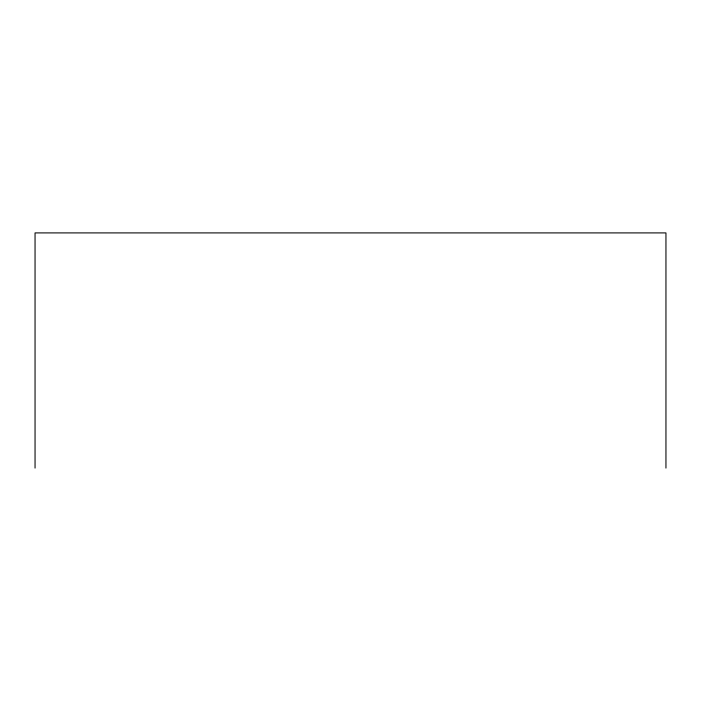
<?xml version="1.0" encoding="UTF-8"?>
<svg xmlns="http://www.w3.org/2000/svg" width="701" height="701" viewBox="0 0 701 701"><rect width="100%" height="100%" fill="white"/><g stroke="black" fill="none" stroke-linecap="round" stroke-linejoin="round"><path stroke-width="1.05" d="M665.95 468.093L665.95 232.907L35.05 232.907L35.05 468.093"/></g></svg>
